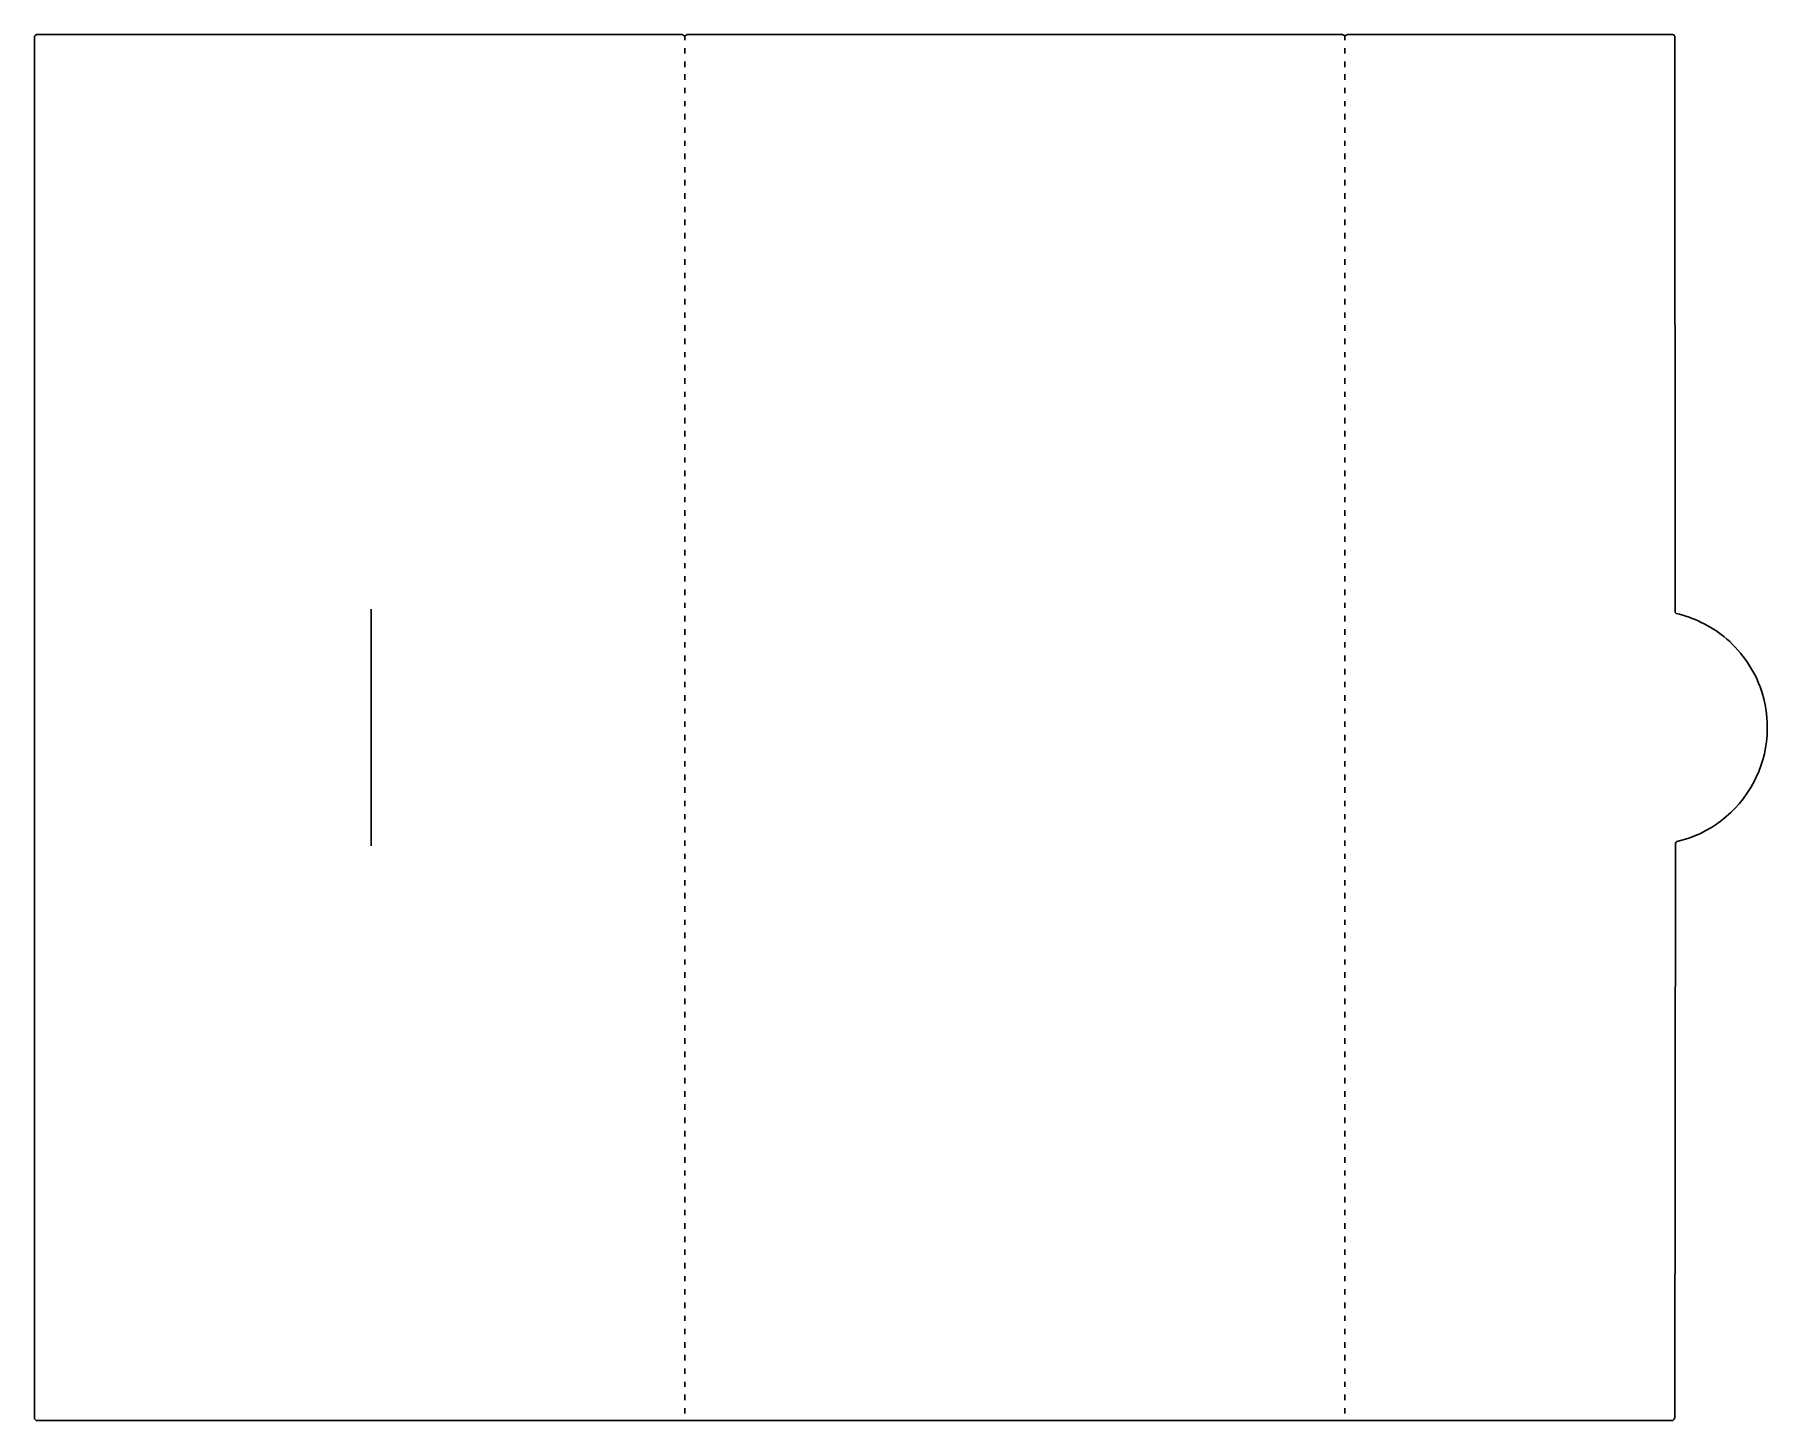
# Model space of a CAD drawing. Extents: x 358 to 3458, y 289 to 2769.
import ezdxf

# ---------------------------------------------------------------- set-up
doc = ezdxf.new("R2010")
doc.units = 0
doc.layers.get('0').update_dxf_attribs({"linetype": 'CONTINUOUS'})

msp = doc.modelspace()

# ---------------------------------------------------------------- linework, layer by layer
at = {"color": 7, "linetype": 'CONTINUOUS'}
msp.add_lwpolyline([(3289, 289, 0.14923), (3292.5, 294), (3293.5, 1322), (3295, 1324), (3296.1, 1324.8, 0.451367), (3444.7, 1601.9, 0.135389), (3379.8, 1691.8, 0.111781), (3295, 1733), (3293, 1735), (3292.5, 2765, 0.333269), (3289, 2769), (2706, 2769), (2704.9, 2768.2, -0.374448), (2698, 2769), (1525, 2769), (1523.9, 2768.2), (1520, 2767), (1518.1, 2768.2), (1517, 2769), (361, 2769), (359, 2767), (358, 2766), (358, 292), (361, 289), (3289, 289)], format="xyb", dxfattribs=at)
for points in [[(1521, 2759), (1521, 2767)], [(2702, 2759), (2702, 2767)], [(1521, 2735), (1521, 2745)], [(2702, 2735), (2702, 2745)], [(1521, 2711), (1521, 2721)], [(1521, 2688), (1521, 2698)], [(2702, 2711), (2702, 2721)], [(2702, 2688), (2702, 2698)], [(1521, 2664), (1521, 2674)], [(2702, 2664), (2702, 2674)], [(1521, 2641), (1521, 2650)], [(2702, 2641), (2702, 2650)], [(1521, 2617), (1521, 2627)], [(2702, 2617), (2702, 2627)], [(1521, 2593), (1521, 2603)], [(1521, 2570), (1521, 2579)], [(2702, 2593), (2702, 2603)], [(2702, 2570), (2702, 2579)], [(1521, 2546), (1521, 2556)], [(2702, 2546), (2702, 2556)], [(1521, 2522), (1521, 2532)], [(2702, 2522), (2702, 2532)], [(1521, 2499), (1521, 2509)], [(1521, 2475), (1521, 2485)], [(2702, 2499), (2702, 2509)], [(2702, 2475), (2702, 2485)], [(1521, 2451), (1521, 2461)], [(2702, 2451), (2702, 2461)], [(1521, 2428), (1521, 2438)], [(2702, 2428), (2702, 2438)], [(1521, 2404), (1521, 2414)], [(1521, 2381), (1521, 2390)], [(2702, 2404), (2702, 2414)], [(2702, 2381), (2702, 2390)], [(1521, 2357), (1521, 2367)], [(2702, 2357), (2702, 2367)], [(1521, 2333), (1521, 2343)], [(2702, 2333), (2702, 2343)], [(1521, 2310), (1521, 2320)], [(1521, 2286), (1521, 2296)], [(2702, 2310), (2702, 2320)], [(2702, 2286), (2702, 2296)], [(1521, 2262), (1521, 2272)], [(2702, 2262), (2702, 2272)], [(1521, 2239), (1521, 2249)], [(2702, 2239), (2702, 2249)], [(1521, 2215), (1521, 2225)], [(1521, 2192), (1521, 2201)], [(2702, 2215), (2702, 2225)], [(2702, 2192), (2702, 2201)], [(1521, 2168), (1521, 2178)], [(2702, 2168), (2702, 2178)], [(1521, 2144), (1521, 2154)], [(2702, 2144), (2702, 2154)], [(1521, 2121), (1521, 2130)], [(2702, 2121), (2702, 2130)], [(1521, 2097), (1521, 2107)], [(1521, 2073), (1521, 2083)], [(2702, 2097), (2702, 2107)], [(2702, 2073), (2702, 2083)], [(1521, 2050), (1521, 2060)], [(2702, 2050), (2702, 2060)], [(1521, 2026), (1521, 2036)], [(2702, 2026), (2702, 2036)], [(1521, 2003), (1521, 2012)], [(1521, 1979), (1521, 1989)], [(2702, 2003), (2702, 2012)], [(2702, 1979), (2702, 1989)], [(1521, 1955), (1521, 1965)], [(2702, 1955), (2702, 1965)], [(1521, 1932), (1521, 1941)], [(2702, 1932), (2702, 1941)], [(1521, 1908), (1521, 1918)], [(1521, 1884), (1521, 1894)], [(2702, 1908), (2702, 1918)], [(2702, 1884), (2702, 1894)], [(1521, 1861), (1521, 1871)], [(2702, 1861), (2702, 1871)], [(1521, 1837), (1521, 1847)], [(2702, 1837), (2702, 1847)], [(1521, 1814), (1521, 1823)], [(1521, 1790), (1521, 1800)], [(2702, 1814), (2702, 1823)], [(2702, 1790), (2702, 1800)], [(1521, 1766), (1521, 1776)], [(2702, 1766), (2702, 1776)], [(960, 1317), (960, 1741)], [(1521, 1743), (1521, 1752)], [(2702, 1743), (2702, 1752)], [(1521, 1719), (1521, 1729)], [(1521, 1695), (1521, 1705)], [(2702, 1719), (2702, 1729)], [(2702, 1695), (2702, 1705)], [(1521, 1672), (1521, 1682)], [(2702, 1672), (2702, 1682)], [(1521, 1648), (1521, 1658)], [(2702, 1648), (2702, 1658)], [(1521, 1624), (1521, 1634)], [(2702, 1624), (2702, 1634)], [(1521, 1601), (1521, 1611)], [(1521, 1577), (1521, 1587)], [(2702, 1601), (2702, 1611)], [(2702, 1577), (2702, 1587)], [(1521, 1554), (1521, 1563)], [(2702, 1554), (2702, 1563)], [(1521, 1530), (1521, 1540)], [(2702, 1530), (2702, 1540)], [(1521, 1506), (1521, 1516)], [(1521, 1483), (1521, 1493)], [(2702, 1506), (2702, 1516)], [(2702, 1483), (2702, 1493)], [(1521, 1459), (1521, 1469)], [(2702, 1459), (2702, 1469)], [(1521, 1435), (1521, 1445)], [(2702, 1435), (2702, 1445)], [(1521, 1412), (1521, 1422)], [(1521, 1388), (1521, 1398)], [(2702, 1412), (2702, 1422)], [(2702, 1388), (2702, 1398)], [(1521, 1365), (1521, 1374)], [(2702, 1365), (2702, 1374)], [(1521, 1341), (1521, 1351)], [(2702, 1341), (2702, 1351)], [(1521, 1317), (1521, 1327)], [(1521, 1294), (1521, 1303)], [(2702, 1317), (2702, 1327)], [(2702, 1294), (2702, 1303)], [(1521, 1270), (1521, 1280)], [(2702, 1270), (2702, 1280)], [(1521, 1246), (1521, 1256)], [(2702, 1246), (2702, 1256)], [(1521, 1223), (1521, 1233)], [(1521, 1199), (1521, 1209)], [(2702, 1223), (2702, 1233)], [(2702, 1199), (2702, 1209)], [(1521, 1176), (1521, 1185)], [(2702, 1176), (2702, 1185)], [(1521, 1152), (1521, 1162)], [(2702, 1152), (2702, 1162)], [(1521, 1128), (1521, 1138)], [(2702, 1128), (2702, 1138)], [(1521, 1105), (1521, 1114)], [(1521, 1081), (1521, 1091)], [(2702, 1105), (2702, 1114)], [(2702, 1081), (2702, 1091)], [(1521, 1057), (1521, 1067)], [(2702, 1057), (2702, 1067)], [(1521, 1034), (1521, 1044)], [(2702, 1034), (2702, 1044)], [(1521, 1010), (1521, 1020)], [(1521, 987), (1521, 996)], [(2702, 1010), (2702, 1020)], [(2702, 987), (2702, 996)], [(1521, 963), (1521, 973)], [(2702, 963), (2702, 973)], [(1521, 939), (1521, 949)], [(2702, 939), (2702, 949)], [(1521, 916), (1521, 925)], [(1521, 892), (1521, 902)], [(2702, 916), (2702, 925)], [(2702, 892), (2702, 902)], [(1521, 868), (1521, 878)], [(2702, 868), (2702, 878)], [(1521, 845), (1521, 855)], [(2702, 845), (2702, 855)], [(1521, 821), (1521, 831)], [(1521, 797), (1521, 807)], [(2702, 821), (2702, 831)], [(2702, 797), (2702, 807)], [(1521, 774), (1521, 784)], [(2702, 774), (2702, 784)], [(1521, 750), (1521, 760)], [(2702, 750), (2702, 760)], [(1521, 727), (1521, 736)], [(1521, 703), (1521, 713)], [(2702, 727), (2702, 736)], [(2702, 703), (2702, 713)], [(1521, 679), (1521, 689)], [(2702, 679), (2702, 689)], [(1521, 656), (1521, 666)], [(2702, 656), (2702, 666)], [(1521, 632), (1521, 642)], [(2702, 632), (2702, 642)], [(1521, 608), (1521, 618)], [(1521, 585), (1521, 595)], [(2702, 608), (2702, 618)], [(2702, 585), (2702, 595)], [(1521, 561), (1521, 571)], [(2702, 561), (2702, 571)], [(1521, 538), (1521, 547)], [(2702, 538), (2702, 547)], [(1521, 514), (1521, 524)], [(1521, 490), (1521, 500)], [(2702, 514), (2702, 524)], [(2702, 490), (2702, 500)], [(1521, 467), (1521, 476)], [(2702, 467), (2702, 476)], [(1521, 443), (1521, 453)], [(2702, 443), (2702, 453)], [(1521, 419), (1521, 429)], [(1521, 396), (1521, 406)], [(2702, 419), (2702, 429)], [(2702, 396), (2702, 406)], [(1521, 372), (1521, 382)], [(2702, 372), (2702, 382)], [(1521, 349), (1521, 358)], [(2702, 349), (2702, 358)], [(1521, 325), (1521, 335)], [(1521, 301), (1521, 311)], [(2702, 325), (2702, 335)], [(2702, 301), (2702, 311)]]:
    msp.add_lwpolyline(points, dxfattribs=at)

doc.saveas('drawing.dxf')
